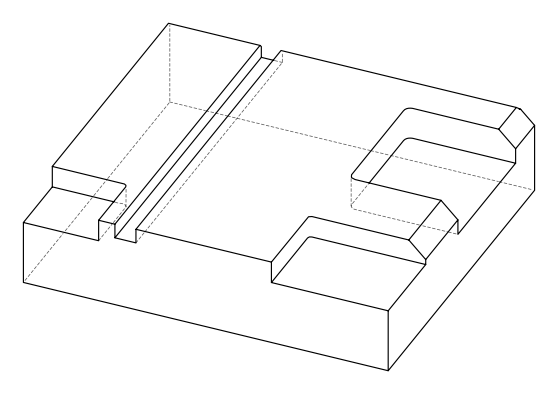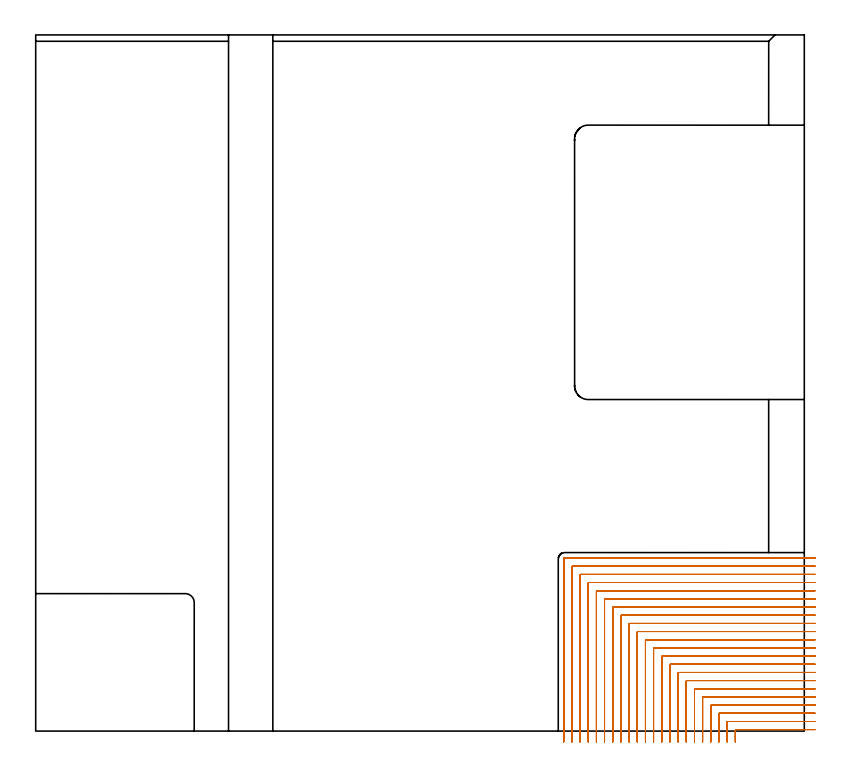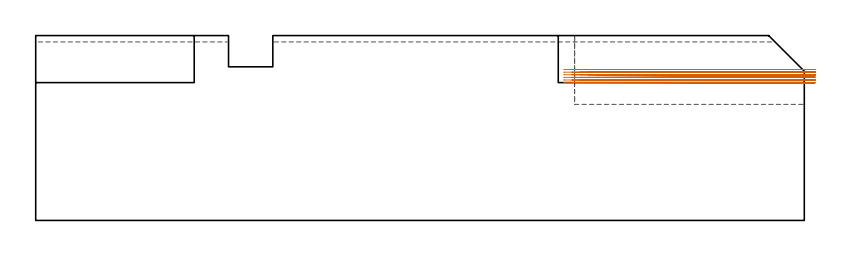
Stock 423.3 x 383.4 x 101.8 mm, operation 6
(PLAN: 8 operations, 4 tool changes, 271.1 min)
(1 AREA_MILL | FG_CHAMFER_SURFACE | UGT0205_001 | 1.85 min | 665 mm3)
(2 AREA_MILL_1 | FG_CHAMFER_SURFACE_1 | UGT0205_001 | 5.1 min | 19206 mm3)
(3 AREA_MILL_2 | FG_CHAMFER_SURFACE_2 | UGT0205_001 | 4.55 min | 1719 mm3)
(4 AREA_MILL_3 | FG_CHAMFER_SURFACE_3 | UGT0205_001 | 3.14 min | 11022 mm3)
(5 MILL_CORNER_NOTCH_RECTANGULAR | CORNER_NOTCH_RECTANGULAR | NXT0201_009 | Follow Part, ap 2, ae 75% | 36.75 min | 171029 mm3)
(6 MILL_CORNER_NOTCH_RECTANGULAR_1 | CORNER_NOTCH_RECTANGULAR_1 | NXT0201_008 | Follow Part, ap 1.5, ae 75% | 125.67 min | 343431 mm3)
(7 MILL_SLOT | SLOT_PARTIAL_RECTANGULAR | NXT0201_011 | Follow Part, ap 3, ae 75% | 88.8 min | 720566 mm3)
(8 MILL_RECTANGULAR_SLOT | SLOT_RECTANGULAR | UGT0201_106 | Follow Part, ap 6, ae 75% | 5.25 min | 160859 mm3)
(TOOL UGT0205_001 | Chamfer Mill 20 x 3 x 45 deg. | D20 FL50 Z2)
(TOOL NXT0201_009 | ENDMILL 8mm [2P460-0800-NA 1630] | D8 FL26 Z6)
(TOOL NXT0201_008 | ENDMILL 6mm [2P460-0600-NA 1630] | D6 FL26 Z6)
(TOOL NXT0201_011 | ENDMILL 12mm [2P460-1200-NA 1630] | D12 FL38 Z6)
(TOOL UGT0201_106 | End Mill 24 mm | D24 FL25 Z2)
(OP 6 MILL_CORNER_NOTCH_RECTANGULAR_1, part 2 of 2)
G0 Z111.8
X429.3 Y9.8
Z83.094
G1 X426.3
X376.594 F500.
G3 X376.3 Y9.506 R0.3
G1 Y-3.
Y-6. F250.
G0 Z111.8
X429.3 Y14.3
Z83.094
G1 X426.3
X372.094 F500.
G3 X371.8 Y14.006 R0.3
G1 Y-3.
Y-6. F250.
G0 Z111.8
X429.3 Y18.8
Z83.094
G1 X426.3
X367.595 F500.
G3 X367.3 Y18.505 R0.3
G1 Y-3.
Y-6. F250.
G0 Z111.8
X429.3 Y23.3
Z83.094
G1 X426.3
X363.095 F500.
G3 X362.8 Y23.005 R0.3
G1 Y-3.
Y-6. F250.
G0 Z111.8
X429.3 Y27.8
Z83.094
G1 X426.3
X358.595 F500.
G3 X358.3 Y27.505 R0.3
G1 Y-3.
Y-6. F250.
G0 Z111.8
X429.3 Y32.3
Z83.094
G1 X426.3
X354.095 F500.
G3 X353.8 Y32.005 R0.3
G1 Y-3.
Y-6. F250.
G0 Z111.8
X429.3 Y36.8
Z83.094
G1 X426.3
X349.595 F500.
G3 X349.3 Y36.505 R0.3
G1 Y-3.
Y-6. F250.
G0 Z111.8
X429.3 Y41.3
Z83.094
G1 X426.3
X345.095 F500.
G3 X344.8 Y41.005 R0.3
G1 Y-3.
Y-6. F250.
G0 Z111.8
X429.3 Y45.8
Z83.094
G1 X426.3
X340.596 F500.
G3 X340.3 Y45.504 R0.3
G1 Y-3.
Y-6. F250.
G0 Z111.8
X429.3 Y50.3
Z83.094
G1 X426.3
X336.096 F500.
G3 X335.8 Y50.004 R0.3
G1 Y-3.
Y-6. F250.
G0 Z111.8
X429.3 Y54.8
Z83.094
G1 X426.3
X331.596 F500.
G3 X331.3 Y54.504 R0.3
G1 Y-3.
Y-6. F250.
G0 Z111.8
X429.3 Y59.3
Z83.094
G1 X426.3
X327.096 F500.
G3 X326.8 Y59.004 R0.3
G1 Y-3.
Y-6. F250.
G0 Z111.8
X429.3 Y63.8
Z83.094
G1 X426.3
X322.596 F500.
G3 X322.3 Y63.504 R0.3
G1 Y-3.
Y-6. F250.
G0 Z111.8
X429.3 Y68.3
Z83.094
G1 X426.3
X318.096 F500.
G3 X317.8 Y68.004 R0.3
G1 Y-3.
Y-6. F250.
G0 Z111.8
X429.3 Y72.8
Z83.094
G1 X426.3
X313.597 F500.
G3 X313.3 Y72.503 R0.3
G1 Y-3.
Y-6. F250.
G0 Z111.8
X429.3 Y77.3
Z83.094
G1 X426.3
X309.097 F500.
G3 X308.8 Y77.003 R0.3
G1 Y-3.
Y-6. F250.
G0 Z111.8
X429.3 Y81.8
Z83.094
G1 X426.3
X304.597 F500.
G3 X304.3 Y81.503 R0.3
G1 Y-3.
Y-6. F250.
G0 Z111.8
X429.3 Y86.3
Z83.094
G1 X426.3
X300.097 F500.
G3 X299.8 Y86.003 R0.3
G1 Y-3.
Y-6. F250.
G0 Z111.8
X429.3 Y90.8
Z83.094
G1 X426.3
X295.597 F500.
G3 X295.3 Y90.503 R0.3
G1 Y-3.
Y-6. F250.
G0 Z111.8
X429.3 Y95.3
Z83.094
G1 X426.3
X291.097 F500.
G3 X290.8 Y95.003 R0.3
G1 Y-3.
Y-6. F250.
G0 Z111.8
X429.3 Y0.8
Z81.656
G1 X426.3
X385.594 F500.
G3 X385.3 Y0.506 R0.3
G1 Y-3.
Y-6. F250.
G0 Z111.8
X429.3 Y5.3
Z81.656
G1 X426.3
X381.094 F500.
G3 X380.8 Y5.006 R0.3
G1 Y-3.
Y-6. F250.
G0 Z111.8
X429.3 Y9.8
Z81.656
G1 X426.3
X376.594 F500.
G3 X376.3 Y9.506 R0.3
G1 Y-3.
Y-6. F250.
G0 Z111.8
X429.3 Y14.3
Z81.656
G1 X426.3
X372.094 F500.
G3 X371.8 Y14.006 R0.3
G1 Y-3.
Y-6. F250.
G0 Z111.8
X429.3 Y18.8
Z81.656
G1 X426.3
X367.595 F500.
G3 X367.3 Y18.505 R0.3
G1 Y-3.
Y-6. F250.
G0 Z111.8
X429.3 Y23.3
Z81.656
G1 X426.3
X363.095 F500.
G3 X362.8 Y23.005 R0.3
G1 Y-3.
Y-6. F250.
G0 Z111.8
X429.3 Y27.8
Z81.656
G1 X426.3
X358.595 F500.
G3 X358.3 Y27.505 R0.3
G1 Y-3.
Y-6. F250.
G0 Z111.8
X429.3 Y32.3
Z81.656
G1 X426.3
X354.095 F500.
G3 X353.8 Y32.005 R0.3
G1 Y-3.
Y-6. F250.
G0 Z111.8
X429.3 Y36.8
Z81.656
G1 X426.3
X349.595 F500.
G3 X349.3 Y36.505 R0.3
G1 Y-3.
Y-6. F250.
G0 Z111.8
X429.3 Y41.3
Z81.656
G1 X426.3
X345.095 F500.
G3 X344.8 Y41.005 R0.3
G1 Y-3.
Y-6. F250.
G0 Z111.8
X429.3 Y45.8
Z81.656
G1 X426.3
X340.596 F500.
G3 X340.3 Y45.504 R0.3
G1 Y-3.
Y-6. F250.
G0 Z111.8
X429.3 Y50.3
Z81.656
G1 X426.3
X336.096 F500.
G3 X335.8 Y50.004 R0.3
G1 Y-3.
Y-6. F250.
G0 Z111.8
X429.3 Y54.8
Z81.656
G1 X426.3
X331.596 F500.
G3 X331.3 Y54.504 R0.3
G1 Y-3.
Y-6. F250.
G0 Z111.8
X429.3 Y59.3
Z81.656
G1 X426.3
X327.096 F500.
G3 X326.8 Y59.004 R0.3
G1 Y-3.
Y-6. F250.
G0 Z111.8
X429.3 Y63.8
Z81.656
G1 X426.3
X322.596 F500.
G3 X322.3 Y63.504 R0.3
G1 Y-3.
Y-6. F250.
G0 Z111.8
X429.3 Y68.3
Z81.656
G1 X426.3
X318.096 F500.
G3 X317.8 Y68.004 R0.3
G1 Y-3.
Y-6. F250.
G0 Z111.8
X429.3 Y72.8
Z81.656
G1 X426.3
X313.597 F500.
G3 X313.3 Y72.503 R0.3
G1 Y-3.
Y-6. F250.
G0 Z111.8
X429.3 Y77.3
Z81.656
G1 X426.3
X309.097 F500.
G3 X308.8 Y77.003 R0.3
G1 Y-3.
Y-6. F250.
G0 Z111.8
X429.3 Y81.8
Z81.656
G1 X426.3
X304.597 F500.
G3 X304.3 Y81.503 R0.3
G1 Y-3.
Y-6. F250.
G0 Z111.8
X429.3 Y86.3
Z81.656
G1 X426.3
X300.097 F500.
G3 X299.8 Y86.003 R0.3
G1 Y-3.
Y-6. F250.
G0 Z111.8
X429.3 Y90.8
Z81.656
G1 X426.3
X295.597 F500.
G3 X295.3 Y90.503 R0.3
G1 Y-3.
Y-6. F250.
G0 Z111.8
X429.3 Y95.3
Z81.656
G1 X426.3
X291.097 F500.
G3 X290.8 Y95.003 R0.3
G1 Y-3.
Y-6. F250.
G0 Z111.8
X429.3 Y0.8
Z80.217
G1 X426.3
X385.594 F500.
G3 X385.3 Y0.506 R0.3
G1 Y-3.
Y-6. F250.
G0 Z111.8
X429.3 Y5.3
Z80.217
G1 X426.3
X381.094 F500.
G3 X380.8 Y5.006 R0.3
G1 Y-3.
Y-6. F250.
G0 Z111.8
X429.3 Y9.8
Z80.217
G1 X426.3
X376.594 F500.
G3 X376.3 Y9.506 R0.3
G1 Y-3.
Y-6. F250.
G0 Z111.8
X429.3 Y14.3
Z80.217
G1 X426.3
X372.094 F500.
G3 X371.8 Y14.006 R0.3
G1 Y-3.
Y-6. F250.
G0 Z111.8
X429.3 Y18.8
Z80.217
G1 X426.3
X367.595 F500.
G3 X367.3 Y18.505 R0.3
G1 Y-3.
Y-6. F250.
G0 Z111.8
X429.3 Y23.3
Z80.217
G1 X426.3
X363.095 F500.
G3 X362.8 Y23.005 R0.3
G1 Y-3.
Y-6. F250.
G0 Z111.8
X429.3 Y27.8
Z80.217
G1 X426.3
X358.595 F500.
G3 X358.3 Y27.505 R0.3
G1 Y-3.
Y-6. F250.
G0 Z111.8
X429.3 Y32.3
Z80.217
G1 X426.3
X354.095 F500.
G3 X353.8 Y32.005 R0.3
G1 Y-3.
Y-6. F250.
G0 Z111.8
X429.3 Y36.8
Z80.217
G1 X426.3
X349.595 F500.
G3 X349.3 Y36.505 R0.3
G1 Y-3.
Y-6. F250.
G0 Z111.8
X429.3 Y41.3
Z80.217
G1 X426.3
X345.095 F500.
G3 X344.8 Y41.005 R0.3
G1 Y-3.
Y-6. F250.
G0 Z111.8
X429.3 Y45.8
Z80.217
G1 X426.3
X340.596 F500.
G3 X340.3 Y45.504 R0.3
G1 Y-3.
Y-6. F250.
G0 Z111.8
X429.3 Y50.3
Z80.217
G1 X426.3
X336.096 F500.
G3 X335.8 Y50.004 R0.3
G1 Y-3.
Y-6. F250.
G0 Z111.8
X429.3 Y54.8
Z80.217
G1 X426.3
X331.596 F500.
G3 X331.3 Y54.504 R0.3
G1 Y-3.
Y-6. F250.
G0 Z111.8
X429.3 Y59.3
Z80.217
G1 X426.3
X327.096 F500.
G3 X326.8 Y59.004 R0.3
G1 Y-3.
Y-6. F250.
G0 Z111.8
X429.3 Y63.8
Z80.217
G1 X426.3
X322.596 F500.
G3 X322.3 Y63.504 R0.3
G1 Y-3.
Y-6. F250.
G0 Z111.8
X429.3 Y68.3
Z80.217
G1 X426.3
X318.096 F500.
G3 X317.8 Y68.004 R0.3
G1 Y-3.
Y-6. F250.
G0 Z111.8
X429.3 Y72.8
Z80.217
G1 X426.3
X313.597 F500.
G3 X313.3 Y72.503 R0.3
G1 Y-3.
Y-6. F250.
G0 Z111.8
X429.3 Y77.3
Z80.217
G1 X426.3
X309.097 F500.
G3 X308.8 Y77.003 R0.3
G1 Y-3.
Y-6. F250.
G0 Z111.8
X429.3 Y81.8
Z80.217
G1 X426.3
X304.597 F500.
G3 X304.3 Y81.503 R0.3
G1 Y-3.
Y-6. F250.
G0 Z111.8
X429.3 Y86.3
Z80.217
G1 X426.3
X300.097 F500.
G3 X299.8 Y86.003 R0.3
G1 Y-3.
Y-6. F250.
G0 Z111.8
X429.3 Y90.8
Z80.217
G1 X426.3
X295.597 F500.
G3 X295.3 Y90.503 R0.3
G1 Y-3.
Y-6. F250.
G0 Z111.8
X429.3 Y95.3
Z80.217
G1 X426.3
X291.097 F500.
G3 X290.8 Y95.003 R0.3
G1 Y-3.
Y-6. F250.
G0 Z111.8
X429.3 Y0.8
Z78.778
G1 X426.3
X385.594 F500.
G3 X385.3 Y0.506 R0.3
G1 Y-3.
Y-6. F250.
G0 Z111.8
X429.3 Y5.3
Z78.778
G1 X426.3
X381.094 F500.
G3 X380.8 Y5.006 R0.3
G1 Y-3.
Y-6. F250.
G0 Z111.8
X429.3 Y9.8
Z78.778
G1 X426.3
X376.594 F500.
G3 X376.3 Y9.506 R0.3
G1 Y-3.
Y-6. F250.
G0 Z111.8
X429.3 Y14.3
Z78.778
G1 X426.3
X372.094 F500.
G3 X371.8 Y14.006 R0.3
G1 Y-3.
Y-6. F250.
G0 Z111.8
X429.3 Y18.8
Z78.778
G1 X426.3
X367.595 F500.
G3 X367.3 Y18.505 R0.3
G1 Y-3.
Y-6. F250.
G0 Z111.8
X429.3 Y23.3
Z78.778
G1 X426.3
X363.095 F500.
G3 X362.8 Y23.005 R0.3
G1 Y-3.
Y-6. F250.
G0 Z111.8
X429.3 Y27.8
Z78.778
G1 X426.3
X358.595 F500.
G3 X358.3 Y27.505 R0.3
G1 Y-3.
Y-6. F250.
G0 Z111.8
X429.3 Y32.3
Z78.778
G1 X426.3
X354.095 F500.
G3 X353.8 Y32.005 R0.3
G1 Y-3.
Y-6. F250.
G0 Z111.8
X429.3 Y36.8
Z78.778
G1 X426.3
X349.595 F500.
G3 X349.3 Y36.505 R0.3
G1 Y-3.
Y-6. F250.
G0 Z111.8
X429.3 Y41.3
Z78.778
G1 X426.3
X345.095 F500.
G3 X344.8 Y41.005 R0.3
G1 Y-3.
Y-6. F250.
G0 Z111.8
X429.3 Y45.8
Z78.778
G1 X426.3
X340.596 F500.
G3 X340.3 Y45.504 R0.3
G1 Y-3.
Y-6. F250.
G0 Z111.8
X429.3 Y50.3
Z78.778
G1 X426.3
X336.096 F500.
G3 X335.8 Y50.004 R0.3
G1 Y-3.
Y-6. F250.
G0 Z111.8
X429.3 Y54.8
Z78.778
G1 X426.3
X331.596 F500.
G3 X331.3 Y54.504 R0.3
G1 Y-3.
Y-6. F250.
G0 Z111.8
X429.3 Y59.3
Z78.778
G1 X426.3
X327.096 F500.
G3 X326.8 Y59.004 R0.3
G1 Y-3.
Y-6. F250.
G0 Z111.8
X429.3 Y63.8
Z78.778
G1 X426.3
X322.596 F500.
G3 X322.3 Y63.504 R0.3
G1 Y-3.
Y-6. F250.
G0 Z111.8
X429.3 Y68.3
Z78.778
G1 X426.3
X318.096 F500.
G3 X317.8 Y68.004 R0.3
G1 Y-3.
Y-6. F250.
G0 Z111.8
X429.3 Y72.8
Z78.778
G1 X426.3
X313.597 F500.
G3 X313.3 Y72.503 R0.3
G1 Y-3.
Y-6. F250.
G0 Z111.8
X429.3 Y77.3
Z78.778
G1 X426.3
X309.097 F500.
G3 X308.8 Y77.003 R0.3
G1 Y-3.
Y-6. F250.
G0 Z111.8
X429.3 Y81.8
Z78.778
G1 X426.3
X304.597 F500.
G3 X304.3 Y81.503 R0.3
G1 Y-3.
Y-6. F250.
G0 Z111.8
X429.3 Y86.3
Z78.778
G1 X426.3
X300.097 F500.
G3 X299.8 Y86.003 R0.3
G1 Y-3.
Y-6. F250.
G0 Z111.8
X429.3 Y90.8
Z78.778
G1 X426.3
X295.597 F500.
G3 X295.3 Y90.503 R0.3
G1 Y-3.
Y-6. F250.
G0 Z111.8
X429.3 Y95.3
Z78.778
G1 X426.3
X291.097 F500.
G3 X290.8 Y95.003 R0.3
G1 Y-3.
Y-6. F250.
G0 Z111.8
X429.3 Y0.8
Z77.339
G1 X426.3
X385.594 F500.
G3 X385.3 Y0.506 R0.3
G1 Y-3.
Y-6. F250.
G0 Z111.8
X429.3 Y5.3
Z77.339
G1 X426.3
X381.094 F500.
G3 X380.8 Y5.006 R0.3
G1 Y-3.
Y-6. F250.
G0 Z111.8
X429.3 Y9.8
Z77.339
G1 X426.3
X376.594 F500.
G3 X376.3 Y9.506 R0.3
G1 Y-3.
Y-6. F250.
G0 Z111.8
X429.3 Y14.3
Z77.339
G1 X426.3
X372.094 F500.
G3 X371.8 Y14.006 R0.3
G1 Y-3.
Y-6. F250.
G0 Z111.8
X429.3 Y18.8
Z77.339
G1 X426.3
X367.595 F500.
G3 X367.3 Y18.505 R0.3
G1 Y-3.
Y-6. F250.
G0 Z111.8
X429.3 Y23.3
Z77.339
G1 X426.3
X363.095 F500.
G3 X362.8 Y23.005 R0.3
G1 Y-3.
Y-6. F250.
G0 Z111.8
X429.3 Y27.8
Z77.339
G1 X426.3
X358.595 F500.
G3 X358.3 Y27.505 R0.3
G1 Y-3.
Y-6. F250.
G0 Z111.8
X429.3 Y32.3
Z77.339
G1 X426.3
X354.095 F500.
G3 X353.8 Y32.005 R0.3
G1 Y-3.
Y-6. F250.
G0 Z111.8
X429.3 Y36.8
Z77.339
G1 X426.3
X349.595 F500.
G3 X349.3 Y36.505 R0.3
G1 Y-3.
Y-6. F250.
G0 Z111.8
X429.3 Y41.3
Z77.339
G1 X426.3
X345.095 F500.
G3 X344.8 Y41.005 R0.3
G1 Y-3.
Y-6. F250.
G0 Z111.8
X429.3 Y45.8
Z77.339
G1 X426.3
X340.596 F500.
G3 X340.3 Y45.504 R0.3
G1 Y-3.
Y-6. F250.
G0 Z111.8
X429.3 Y50.3
Z77.339
G1 X426.3
X336.096 F500.
G3 X335.8 Y50.004 R0.3
G1 Y-3.
Y-6. F250.
G0 Z111.8
X429.3 Y54.8
Z77.339
G1 X426.3
X331.596 F500.
G3 X331.3 Y54.504 R0.3
G1 Y-3.
Y-6. F250.
G0 Z111.8
X429.3 Y59.3
Z77.339
G1 X426.3
X327.096 F500.
G3 X326.8 Y59.004 R0.3
G1 Y-3.
Y-6. F250.
G0 Z111.8
X429.3 Y63.8
Z77.339
G1 X426.3
X322.596 F500.
G3 X322.3 Y63.504 R0.3
G1 Y-3.
Y-6. F250.
G0 Z111.8
X429.3 Y68.3
Z77.339
G1 X426.3
X318.096 F500.
G3 X317.8 Y68.004 R0.3
G1 Y-3.
Y-6. F250.
G0 Z111.8
X429.3 Y72.8
Z77.339
G1 X426.3
X313.597 F500.
G3 X313.3 Y72.503 R0.3
G1 Y-3.
Y-6. F250.
G0 Z111.8
X429.3 Y77.3
Z77.339
G1 X426.3
X309.097 F500.
G3 X308.8 Y77.003 R0.3
G1 Y-3.
Y-6. F250.
G0 Z111.8
X429.3 Y81.8
Z77.339
G1 X426.3
X304.597 F500.
G3 X304.3 Y81.503 R0.3
G1 Y-3.
Y-6. F250.
G0 Z111.8
X429.3 Y86.3
Z77.339
G1 X426.3
X300.097 F500.
G3 X299.8 Y86.003 R0.3
G1 Y-3.
Y-6. F250.
G0 Z111.8
X429.3 Y90.8
Z77.339
G1 X426.3
X295.597 F500.
G3 X295.3 Y90.503 R0.3
G1 Y-3.
Y-6. F250.
G0 Z111.8
X429.3 Y95.3
Z77.339
G1 X426.3
X291.097 F500.
G3 X290.8 Y95.003 R0.3
G1 Y-3.
Y-6. F250.
G0 Z111.8
X429.3 Y0.8
Z75.9
G1 X426.3
X385.594 F500.
G3 X385.3 Y0.506 R0.3
G1 Y-3.
Y-6. F250.
G0 Z111.8
X429.3 Y5.3
Z75.9
G1 X426.3
X381.094 F500.
G3 X380.8 Y5.006 R0.3
G1 Y-3.
Y-6. F250.
G0 Z111.8
X429.3 Y9.8
Z75.9
G1 X426.3
X376.594 F500.
G3 X376.3 Y9.506 R0.3
G1 Y-3.
Y-6. F250.
G0 Z111.8
X429.3 Y14.3
Z75.9
G1 X426.3
X372.094 F500.
G3 X371.8 Y14.006 R0.3
G1 Y-3.
Y-6. F250.
G0 Z111.8
X429.3 Y18.8
Z75.9
G1 X426.3
X367.595 F500.
G3 X367.3 Y18.505 R0.3
G1 Y-3.
Y-6. F250.
G0 Z111.8
X429.3 Y23.3
Z75.9
G1 X426.3
X363.095 F500.
G3 X362.8 Y23.005 R0.3
G1 Y-3.
Y-6. F250.
G0 Z111.8
X429.3 Y27.8
Z75.9
G1 X426.3
X358.595 F500.
G3 X358.3 Y27.505 R0.3
G1 Y-3.
Y-6. F250.
G0 Z111.8
X429.3 Y32.3
Z75.9
G1 X426.3
X354.095 F500.
G3 X353.8 Y32.005 R0.3
G1 Y-3.
Y-6. F250.
G0 Z111.8
X429.3 Y36.8
Z75.9
G1 X426.3
X349.595 F500.
G3 X349.3 Y36.505 R0.3
G1 Y-3.
Y-6. F250.
G0 Z111.8
X429.3 Y41.3
Z75.9
G1 X426.3
X345.095 F500.
G3 X344.8 Y41.005 R0.3
G1 Y-3.
Y-6. F250.
G0 Z111.8
X429.3 Y45.8
Z75.9
G1 X426.3
X340.596 F500.
G3 X340.3 Y45.504 R0.3
G1 Y-3.
Y-6. F250.
G0 Z111.8
X429.3 Y50.3
Z75.9
G1 X426.3
X336.096 F500.
G3 X335.8 Y50.004 R0.3
G1 Y-3.
Y-6. F250.
G0 Z111.8
X429.3 Y54.8
Z75.9
G1 X426.3
X331.596 F500.
G3 X331.3 Y54.504 R0.3
G1 Y-3.
Y-6. F250.
G0 Z111.8
X429.3 Y59.3
Z75.9
G1 X426.3
X327.096 F500.
G3 X326.8 Y59.004 R0.3
G1 Y-3.
Y-6. F250.
G0 Z111.8
X429.3 Y63.8
Z75.9
G1 X426.3
X322.596 F500.
G3 X322.3 Y63.504 R0.3
G1 Y-3.
Y-6. F250.
G0 Z111.8
X429.3 Y68.3
Z75.9
G1 X426.3
X318.096 F500.
G3 X317.8 Y68.004 R0.3
G1 Y-3.
Y-6. F250.
G0 Z111.8
X429.3 Y72.8
Z75.9
G1 X426.3
X313.597 F500.
G3 X313.3 Y72.503 R0.3
G1 Y-3.
Y-6. F250.
G0 Z111.8
X429.3 Y77.3
Z75.9
G1 X426.3
X309.097 F500.
G3 X308.8 Y77.003 R0.3
G1 Y-3.
Y-6. F250.
G0 Z111.8
X429.3 Y81.8
Z75.9
G1 X426.3
X304.597 F500.
G3 X304.3 Y81.503 R0.3
G1 Y-3.
Y-6. F250.
G0 Z111.8
X429.3 Y86.3
Z75.9
G1 X426.3
X300.097 F500.
G3 X299.8 Y86.003 R0.3
G1 Y-3.
Y-6. F250.
G0 Z111.8
X429.3 Y90.8
Z75.9
G1 X426.3
X295.597 F500.
G3 X295.3 Y90.503 R0.3
G1 Y-3.
Y-6. F250.
G0 Z111.8
X429.3 Y95.3
Z75.9
G1 X426.3
X291.097 F500.
G3 X290.8 Y95.003 R0.3
G1 Y-3.
Y-6. F250.
G0 Z111.8
M5
M2
